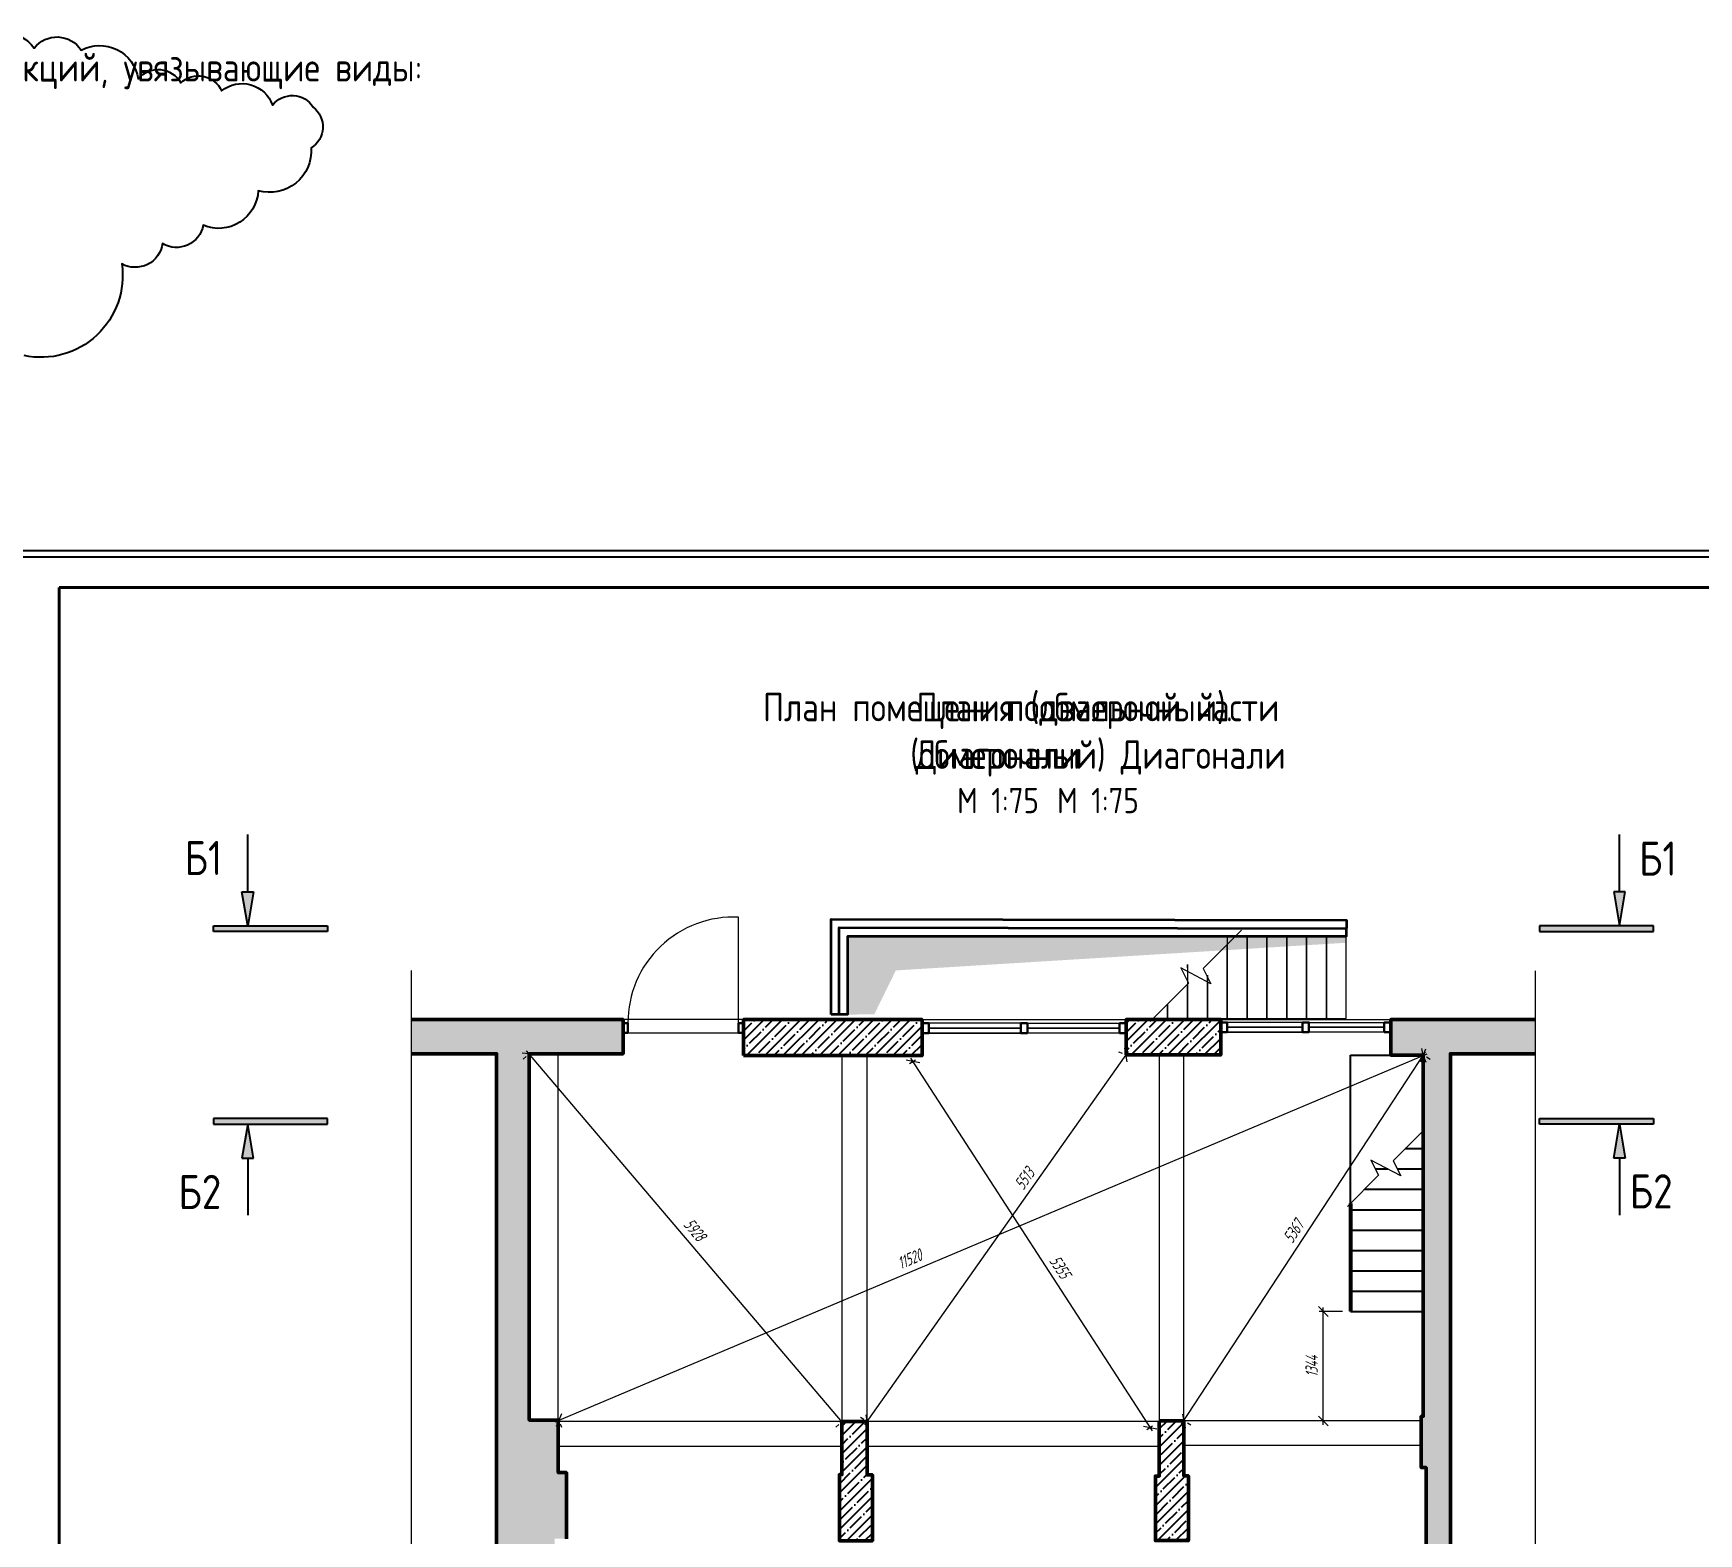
# Model space of a CAD drawing. Header units: millimetres. Extents: x -85477 to 745244, y -3684 to 128206.
# Drawn here: x 578121 to 598569, y 85296 to 103720 of the extents above; entities that cross this region are included whole.
import ezdxf
from ezdxf.enums import TextEntityAlignment as Align

# ---------------------------------------------------------------- set-up
doc = ezdxf.new("R2010")
doc.units = ezdxf.units.MM
doc.linetypes.add('ACAD_ISO02W100', pattern=[15, 12, -3])
doc.layers.add('БЛОКИ', color=7, linetype='Continuous')
doc.layers.add('ФОРМАТ', color=7, linetype='Continuous')
doc.layers.add('РАЗМЕРЫ', color=5, linetype='Continuous', lineweight=15)
doc.layers.add('СТЕНЫ 01', color=7, linetype='Continuous', lineweight=50)
doc.layers.add('ШТРИХОВКА', color=3, linetype='Continuous', transparency=0.5)
doc.styles.add('ism - 01', font='simplex.shx', dxfattribs={"width": 0.62, "oblique": 15, "height": 150})
doc.styles.add('TITLE', font='romant.shx', dxfattribs={"width": 0.8})
doc.linetypes.add('ограждение2', pattern='A,6.35,-2.54,[132,ltypeshp.shx,S=2.54,R=0,X=-2.54,Y=0],-2.54,25.4', length=36.83)
doc.dimstyles.new('ism - 01', dxfattribs={"dimtxt": 150, "dimasz": 120, "dimexe": 50, "dimexo": 100, "dimgap": 65, "dimtad": 1, "dimdec": 0, "dimtxsty": 'ism - 01', "dimblk": 'OBLIQUE', "dimcen": 0, "dimdle": 50, "dimadec": 0, "dimazin": 0, "dimtfac": 1, "dimtdec": 0, "dimtmove": 0, "dimatfit": 3, "dimldrblk": 'OBLIQUE', "dimfxl": 1, "dimlwd": -1, "dimlwe": -1, "dimarcsym": 0})
doc.dimstyles.new('ism - 02', dxfattribs={"dimtxt": 150, "dimasz": 120, "dimexe": 50, "dimexo": 100, "dimgap": 65, "dimtad": 1, "dimdec": 0, "dimtxsty": 'ism - 01', "dimblk": 'OBLIQUE', "dimcen": 0, "dimdle": 50, "dimadec": 0, "dimazin": 0, "dimtfac": 1, "dimtdec": 0, "dimtmove": 1, "dimatfit": 3, "dimldrblk": 'OBLIQUE', "dimfxl": 1, "dimlwd": -1, "dimlwe": -1, "dimarcsym": 0})

# ---------------------------------------------------------------- blocks, each defined once
blk = doc.blocks.new('*U125')
at = {"layer": 'РАЗМЕРЫ', "color": 0, "ltscale": 100}
blk.add_line((0, -11842.5), (0, 200), dxfattribs=at)
blk = doc.blocks.new('*U379')
at = {"layer": 'РАЗМЕРЫ', "color": 0, "ltscale": 100}
for p, q in [((-330, -330), (141, 141)), ((-233, -515), (-604, -321)), ((-604, -321), (-507, -507)), ((-330, -330), (-233, -515)), ((-978, -978), (-507, -507))]:
    blk.add_line(p, q, dxfattribs=at)
blk = doc.blocks.new('*U316')
at = {"layer": 'ФОРМАТ', "linetype": 'ByBlock', "lineweight": -2, "ltscale": 1.333333}
blk.add_line((0, 594), (-420, 594), dxfattribs=at)
blk.add_lwpolyline([(-419, 1), (-1, 1), (-1, 593), (-419, 593)], close=True, dxfattribs=at)
at = {"layer": 'ФОРМАТ', "linetype": 'ByBlock', "lineweight": 40}
blk.add_lwpolyline([(-399, 588), (-6, 588), (-6, 6), (-399, 6)], close=True, dxfattribs=at)
blk = doc.blocks.new('_Oblique')
at = {"color": 0, "lineweight": -2}
blk.add_line((-0.5, -0.5), (0.5, 0.5), dxfattribs=at)
blk = doc.blocks.new('*D389')
at = {"layer": 'Defpoints', "color": 0}
for p in [(595186, 91173), (595186, 91173), (592248, 86681)]:
    blk.add_point(p, dxfattribs=at)
at = {"layer": 'РАЗМЕРЫ', "color": 0, "linetype": 'Continuous'}
for p, q in [((592221, 86640), (595214, 91215)), ((595271, 91120), (595229, 91147)), ((592333, 86628), (592291, 86655))]:
    blk.add_line(p, q, dxfattribs=at)
at = {"layer": 'РАЗМЕРЫ', "color": 0, "xscale": 120, "yscale": 120, "zscale": 120}
for p, rotation in [((595186, 91173), 56.81324127815812), ((592248, 86681), 236.8132412781581)]:
    blk.add_blockref('_Oblique', p, dxfattribs=dict(at, rotation=rotation))
at = {"layer": 'РАЗМЕРЫ', "color": 0, "insert": (593594, 89008), "char_height": 150, "attachment_point": 5, "rotation": 56.8132, "style": 'ism - 01'}
blk.add_mtext('5367', dxfattribs=at)
blk = doc.blocks.new('*D390')
at = {"layer": 'Defpoints', "color": 0}
for p in [(588923, 91094), (589034, 91166), (591946, 86672)]:
    blk.add_point(p, dxfattribs=at)
at = {"layer": 'РАЗМЕРЫ', "color": 0, "linetype": 'Continuous'}
for p, q in [((588951, 91112), (588881, 91067)), ((591862, 86558), (588895, 91136)), ((591863, 86618), (591793, 86573))]:
    blk.add_line(p, q, dxfattribs=at)
at = {"layer": 'РАЗМЕРЫ', "color": 0, "xscale": 120, "yscale": 120, "zscale": 120}
for p, rotation in [((588923, 91094), 122.9422318006853), ((591835, 86600), 302.9422318006853)]:
    blk.add_blockref('_Oblique', p, dxfattribs=dict(at, rotation=rotation))
at = {"layer": 'РАЗМЕРЫ', "color": 0, "insert": (590728, 88571), "char_height": 150, "attachment_point": 5, "rotation": 302.9422, "style": 'ism - 01'}
blk.add_mtext('5355', dxfattribs=at)
blk = doc.blocks.new('*D391')
at = {"layer": 'Defpoints', "color": 0}
for p in [(591538, 91175), (591538, 91175), (588358, 86672)]:
    blk.add_point(p, dxfattribs=at)
at = {"layer": 'РАЗМЕРЫ', "color": 0, "linetype": 'Continuous'}
for p, q in [((588330, 86632), (591567, 91216)), ((591446, 91214), (591492, 91195)), ((588276, 86729), (588317, 86701))]:
    blk.add_line(p, q, dxfattribs=at)
at = {"layer": 'РАЗМЕРЫ', "color": 0, "xscale": 120, "yscale": 120, "zscale": 120}
for p, rotation in [((591538, 91175), 54.77041952678815), ((588358, 86672), 234.7704195267881)]:
    blk.add_blockref('_Oblique', p, dxfattribs=dict(at, rotation=rotation))
at = {"layer": 'РАЗМЕРЫ', "color": 0, "insert": (590291, 89656), "char_height": 150, "attachment_point": 5, "rotation": 54.7704, "style": 'ism - 01'}
blk.add_mtext('5513', dxfattribs=at)
blk = doc.blocks.new('*D392')
at = {"layer": 'Defpoints', "color": 0}
for p in [(584209, 91189), (584209, 91189), (588048, 86672)]:
    blk.add_point(p, dxfattribs=at)
at = {"layer": 'РАЗМЕРЫ', "color": 0, "linetype": 'Continuous'}
for p, q in [((588081, 86634), (584177, 91227)), ((584134, 91123), (584172, 91156)), ((587973, 86606), (588011, 86639))]:
    blk.add_line(p, q, dxfattribs=at)
at = {"layer": 'РАЗМЕРЫ', "color": 0, "xscale": 120, "yscale": 120, "zscale": 120}
for p, rotation in [((584209, 91189), 130.3612226137583), ((588048, 86672), 310.3612226137582)]:
    blk.add_blockref('_Oblique', p, dxfattribs=dict(at, rotation=rotation))
at = {"layer": 'РАЗМЕРЫ', "color": 0, "insert": (586243, 89028), "char_height": 150, "attachment_point": 5, "rotation": 310.3612, "style": 'ism - 01'}
blk.add_mtext('5928', dxfattribs=at)
blk = doc.blocks.new('*D393')
at = {"layer": 'Defpoints', "color": 0}
for p in [(595186, 91173), (595188, 91170), (584573, 86693)]:
    blk.add_point(p, dxfattribs=at)
at = {"layer": 'РАЗМЕРЫ', "color": 0, "linetype": 'Continuous'}
for p, q in [((584528, 86670), (595234, 91189)), ((595225, 91081), (595207, 91124)), ((584612, 86601), (584594, 86643))]:
    blk.add_line(p, q, dxfattribs=at)
at = {"layer": 'РАЗМЕРЫ', "color": 0, "xscale": 120, "yscale": 120, "zscale": 120}
for p, rotation in [((595188, 91170), 22.88673981603633), ((584574, 86690), 202.8867398160363)]:
    blk.add_blockref('_Oblique', p, dxfattribs=dict(at, rotation=rotation))
at = {"layer": 'РАЗМЕРЫ', "color": 0, "insert": (588881, 88669), "char_height": 150, "attachment_point": 5, "rotation": 22.8867, "style": 'ism - 01'}
blk.add_mtext('11520', dxfattribs=at)
blk = doc.blocks.new('*U1304')
h = blk.add_hatch(color=0)
h.paths.add_polyline_path([(-750, 325), (-700, 325), (-700, 25)])
h.paths.add_polyline_path([(-700, 25), (-700, 325), (-650, 325)])
h.paths.add_polyline_path([(0, 25), (0, -25), (-1000, -25), (-1000, 25)])
h = blk.add_hatch(color=0)
h.paths.add_polyline_path([(11381, 325), (11331, 325), (11331, 25)])
h.paths.add_polyline_path([(11331, 25), (11331, 325), (11281, 325)])
h.paths.add_polyline_path([(10631, 25), (10631, -25), (11631, -25), (11631, 25)])
at = {"color": 0}
for p, q in [((-700, 325), (-700, 825)), ((11331, 325), (11331, 825)), ((-750, 325), (-650, 325)), ((-700, 25), (-750, 325)), ((-650, 325), (-700, 25)), ((11381, 325), (11281, 325)), ((11281, 325), (11331, 25)), ((11331, 25), (11381, 325)), ((-1000, 25), (0, 25)), ((-1000, -25), (-1000, 25)), ((0, 25), (0, -25)), ((11631, 25), (10631, 25)), ((10631, 25), (10631, -25)), ((11631, -25), (11631, 25)), ((0, -25), (-1000, -25)), ((10631, -25), (11631, -25))]:
    blk.add_line(p, q, dxfattribs=at)
at = {"color": 0, "style": 'TITLE', "width": 0.8}
for tag, p in [('ЗНАЧЕНИЕ_2', (-979, 615)), ('ЗНАЧЕНИЕ_1', (11751, 620))]:
    blk.add_attdef(tag, text='', height=300, dxfattribs=at).set_placement(p, align=Align.MIDDLE_CENTER)
blk = doc.blocks.new('*U1303')
h = blk.add_hatch(color=0)
h.paths.add_polyline_path([(-750, -325), (-700, -325), (-700, -25)])
h.paths.add_polyline_path([(-700, -25), (-700, -325), (-650, -325)])
h.paths.add_polyline_path([(0, -25), (0, 25), (-1000, 25), (-1000, -25)])
h = blk.add_hatch(color=0)
h.paths.add_polyline_path([(11381, -325), (11331, -325), (11331, -25)])
h.paths.add_polyline_path([(11331, -25), (11331, -325), (11281, -325)])
h.paths.add_polyline_path([(10631, -25), (10631, 25), (11631, 25), (11631, -25)])
at = {"color": 0}
for p, q in [((0, 25), (-1000, 25)), ((-1000, 25), (-1000, -25)), ((0, -25), (0, 25)), ((10631, -25), (10631, 25)), ((10631, 25), (11631, 25)), ((11631, 25), (11631, -25)), ((-1000, -25), (0, -25)), ((-700, -25), (-750, -325)), ((-650, -325), (-700, -25)), ((11631, -25), (10631, -25)), ((11281, -325), (11331, -25)), ((11331, -25), (11381, -325)), ((-750, -325), (-650, -325)), ((-700, -325), (-700, -825)), ((11381, -325), (11281, -325)), ((11331, -325), (11331, -825))]:
    blk.add_line(p, q, dxfattribs=at)
at = {"color": 0, "style": 'TITLE', "width": 0.8}
for tag, p in [('ЗНАЧЕНИЕ_2', (-1038, -615)), ('ЗНАЧЕНИЕ_1', (11720, -620))]:
    blk.add_attdef(tag, text='', height=300, dxfattribs=at).set_placement(p, align=Align.MIDDLE_CENTER)
blk = doc.blocks.new('*U1236')
at = {"layer": 'РАЗМЕРЫ', "color": 0, "ltscale": 100}
for p, q in [((-243, -243), (141, 141)), ((-146, -429), (-517, -234)), ((-517, -234), (-420, -420)), ((-243, -243), (-146, -429)), ((-804, -804), (-420, -420))]:
    blk.add_line(p, q, dxfattribs=at)
blk = doc.blocks.new('*D1343')
at = {"layer": 'Defpoints', "color": 0}
for p in [(593960, 88025), (594295, 88025), (594389, 86681)]:
    blk.add_point(p, dxfattribs=at)
at = {"layer": 'РАЗМЕРЫ', "color": 0}
for p, q in [((594195, 88025), (593910, 88025)), ((593960, 86631), (593960, 88075)), ((594289, 86681), (593910, 86681))]:
    blk.add_line(p, q, dxfattribs=at)
at = {"layer": 'РАЗМЕРЫ', "color": 0, "xscale": 120, "yscale": 120, "zscale": 120}
for p, rotation in [((593960, 88025), 90), ((593960, 86681), 270)]:
    blk.add_blockref('_Oblique', p, dxfattribs=dict(at, rotation=rotation))
at = {"layer": 'РАЗМЕРЫ', "color": 0, "insert": (593817, 87353), "char_height": 150, "attachment_point": 5, "rotation": 90, "style": 'ism - 01'}
blk.add_mtext('1344', dxfattribs=at)

msp = doc.modelspace()

# ---------------------------------------------------------------- hatches: boundary and pattern name
at = {"layer": 'ШТРИХОВКА', "true_color": 0x636466}
h = msp.add_hatch(color=251, dxfattribs=at)
h.dxf.hatch_style = 1
h.paths.add_polyline_path([(588117.8, 91671.5), (588446.2, 91671.8), (588711, 92212.7), (594242.8, 92552.6), (594242.8, 92629.7), (588117.8, 92629.7)])
at = {"layer": 'ШТРИХОВКА', "true_color": 0x000000}
h = msp.add_hatch(dxfattribs=at)
h.set_pattern_fill('ANSI35', color=18, scale=25)
h.paths.add_polyline_path([(588358.5, 80021.3), (588658.5, 80021.3), (588658.5, 80593.3), (588358.5, 80593.3)], flags=16)
h.paths.add_polyline_path([(584731.5, 76160.3), (584447.5, 76160.3), (584447.5, 75600.3), (584731.5, 75600.3)], flags=16)
h.paths.add_polyline_path([(582763.4, 68894.3), (583758.5, 68894.3), (583758.5, 75600.3), (584058.5, 75600.3), (584058.5, 79603.3), (583809.5, 79603.3), (583809.5, 91189.3), (582763.4, 91189.4), (582763.4, 91609.4), (585361.5, 91609.4), (585361.5, 91189.3), (584209.5, 91189.3), (584209.5, 86690.3), (584566.5, 86690.3), (584566.5, 86047.3), (584666.5, 86047.3), (584666.5, 85233.3), (584521.5, 85233.3), (584521.5, 84078.3), (584076.5, 84078.3), (584076.5, 80623.3), (584821.5, 80623.3), (584821.5, 80503.3), (584076.5, 80503.3), (584076.5, 79978.3), (584707, 79978.3), (584707, 79553.3), (584506.6, 79553.3), (584506.6, 78543.3), (586136.6, 78543.3), (586136.6, 80503.3), (585835.5, 80503.3), (585835.5, 80623.3), (586557.8, 80623.3), (586557.8, 80503.3), (586256.6, 80503), (586258.7, 78553.6), (587944.5, 78553.6), (587944.5, 78683.3), (588034.1, 78683.3), (588034.1, 80503), (587954.5, 80503), (587954.5, 80503.3), (587574.5, 80503.3), (587574.5, 80623.3), (587954.5, 80623.3), (587954.5, 80878.3), (588358.5, 80878.3), (588358.5, 80713.3), (588778.5, 80713.3), (588778.5, 79901.3), (588305.5, 79901.3), (588305.5, 78649.3), (588395.5, 78649.3), (588395.5, 78229.3), (584447.5, 78229.3), (584447.5, 76280.3), (584851.5, 76280.3), (584851.5, 75480.3), (584653.5, 75480.3), (584653.5, 75210.3), (584058.5, 75210.3), (584058.5, 70568.3), (584496.5, 70568.3), (584496.5, 69418.3), (584646.5, 69418.3), (584646.5, 68894.3), (584936.5, 68894.3), (584936.5, 68360.3), (582763.4, 68360.3)])
h = msp.add_hatch(dxfattribs=at)
h.set_pattern_fill('ANSI35', color=18, scale=25)
h.paths.add_polyline_path([(591538.5, 91175.3), (592700.5, 91175.3), (592700.5, 91609.3), (591538.5, 91609.3)])
h.paths.add_polyline_path([(586841.5, 91166.3), (589034.5, 91166.3), (589034.5, 91609.3), (586841.5, 91609.3)])
h = msp.add_hatch(dxfattribs=at)
h.set_pattern_fill('ANSI35', color=18, scale=25)
h.paths.add_polyline_path([(592317.5, 79138.3), (594062.5, 79138.3), (594062.5, 78573.3), (592317.5, 78573.3)], flags=16)
h.paths.add_polyline_path([(596567.6, 68897.9), (596567.6, 68358.3), (594131.5, 68358.3), (594131.5, 68898.3), (594413.5, 68898.3), (594413.5, 75274.3), (594523.5, 75274.3), (594523.5, 75850.3), (592330.5, 75850.3), (592330.5, 76524.3), (591634.5, 76524.3), (591634.5, 76027.3), (591234.5, 76027.3), (591234.5, 76834.3), (591479.5, 76834.3), (591479.5, 77019.3), (591619.5, 77019.3), (591619.5, 76869.3), (591664.5, 76869.3), (591664.5, 76741.3), (592787.5, 76741.3), (592787.5, 76581.3), (592529.5, 76581.3), (592529.5, 76031.3), (594494.5, 76031.2), (594494.5, 76581.5), (594050, 76581), (594050, 76831.5), (594495.8, 76831.2), (594498, 78381.3), (592282.5, 78381.3), (592282.5, 78259.3), (591614.5, 78259.3), (591614.5, 78029.3), (591479.5, 78029.3), (591479.5, 78553.3), (591932.5, 78553.3), (591932.5, 79258.3), (594182.5, 79258.3), (594182.5, 78573.3), (595121.5, 78573.3), (595121.5, 78708.3), (595221.5, 78708.3), (595221.5, 86108.3), (595163.5, 86108.3), (595163.5, 86738.3), (595186.5, 86738.3), (595186.5, 91173.3), (594788.5, 91173.3), (594788.5, 91609.3), (596567.6, 91609.3), (596567.6, 91189.3), (595521.5, 91189.3), (595521.5, 78288.3), (595121.4, 78288.3), (595121.4, 78335.9), (594746.5, 78336.8), (594746.5, 75850.3), (594645, 75850.3), (594645, 75274.3), (594713.5, 75274.3), (594713.5, 68902.8)])
h = msp.add_hatch(dxfattribs=at)
h.set_pattern_fill('ANSI35', color=18, scale=25)
h.paths.add_polyline_path([(591946.5, 86681.3), (592248.5, 86681.3), (592248.5, 86006.3), (592303.5, 86006.3), (592303.5, 85211.3), (591899.5, 85211.3), (591899.5, 86003.3), (591946.5, 86003.3)])
h.paths.add_polyline_path([(588048.5, 86672.3), (588358.5, 86672.3), (588358.5, 86017.3), (588423.5, 86017.3), (588423.5, 85209.3), (588018.5, 85209.3), (588018.5, 86021.3), (588048.5, 86021.3)])

# ---------------------------------------------------------------- linework, layer by layer
for p, q in [((594295.2, 91172.2), (594788.5, 91173.3)), ((594295.2, 90275), (594295.2, 91172.2)), ((594295.2, 88025), (594295.2, 90275)), ((594966.1, 90025), (595189, 90025)), ((594599.9, 89775), (594751.3, 89775)), ((594869.3, 89775), (595189, 89775)), ((594466.1, 89525), (595189, 89525)), ((594295.2, 89275), (595189, 89275)), ((594295.2, 89025), (595189, 89025)), ((594295.2, 88775), (595189, 88775)), ((594295.2, 88525), (595189, 88525)), ((594295.2, 88275), (595189, 88275)), ((594295.2, 88025), (595189, 88025))]:
    msp.add_line(p, q)
at = {"color": 1}
msp.add_lwpolyline([(577432.1, 103537.7, -0.520567), (578132.1, 103537.7, -0.520567), (578707.1, 103512.7, -0.520567), (579407.1, 103162.7, -0.520567), (579932.1, 103112.7, -0.520567), (580432.1, 103012.7, -0.520567), (581057.1, 102837.7, -0.520567), (581557.1, 102812.7, -0.520567), (581532.1, 102312.7, -0.520567), (580882.1, 101787.7, -0.520567), (580207.1, 101362.7, -0.520567), (579707.1, 101137.7, -0.520567), (579207.1, 100887.7, -0.520567), (578007.1, 99762.7, -0.520567)], format="xyb", dxfattribs=at)
at = {"const_width": 50}
msp.add_lwpolyline([(594295.2, 89354.1), (594295.2, 88025)], dxfattribs=at)
at = {"layer": 'РАЗМЕРЫ', "color": 4}
msp.add_lwpolyline([(586781.5, 91566.3), (586781.5, 92866.3, 0.4297494), (585421.5, 91566.3)], format="xyb", dxfattribs=at)
at = {"layer": 'РАЗМЕРЫ', "color": 0, "lineweight": 35}
msp.add_lwpolyline([(587915.9, 91671.4), (587918.2, 92841.4), (594243.2, 92829.5), (594242.8, 92629.5), (588117.8, 92629.7), (588117.8, 91671.5)], close=True, dxfattribs=at)
at = {"layer": 'РАЗМЕРЫ', "color": 0, "linetype": 'ограждение2', "lineweight": 35, "ltscale": 0.2}
msp.add_lwpolyline([(588016.8, 91671.5), (588016.8, 92741.2), (594243, 92729.5)], dxfattribs=at)
at = {"layer": 'РАЗМЕРЫ', "color": 0}
for points in [[(592536.5, 92155.9), (592536.5, 91621.3), (592780.3, 91621.3), (592780.3, 92531.7)], [(592292.8, 92283.6), (592292.8, 91621.3), (592536.5, 91621.3), (592536.5, 92155.9)], [(592049, 91800.5), (592049, 91621.3), (592292.8, 91621.3), (592292.8, 92044.2)], [(591869.9, 91621.3), (592049, 91621.3), (592049, 91800.5)]]:
    msp.add_lwpolyline(points, dxfattribs=at)
for points in [[(593024, 92629.5), (592780.3, 92629.5), (592780.3, 91621.3), (593024, 91621.3)], [(593267.8, 92629.5), (593024, 92629.5), (593024, 91621.3), (593267.8, 91621.3)], [(593511.5, 92629.5), (593267.8, 92629.5), (593267.8, 91621.3), (593511.5, 91621.3)], [(593755.3, 92629.5), (593511.5, 92629.5), (593511.5, 91621.3), (593755.3, 91621.3)], [(593999, 92629.5), (593755.3, 92629.5), (593755.3, 91621.3), (593999, 91621.3)], [(594242.8, 92629.5), (593999, 92629.5), (593999, 91621.3), (594242.8, 91621.3)]]:
    msp.add_lwpolyline(points, close=True, dxfattribs=at)
at = {"layer": 'РАЗМЕРЫ'}
msp.add_lwpolyline([(592292.8, 92244), (592292.8, 92283.6)], dxfattribs=at)
at = {"layer": 'РАЗМЕРЫ', "color": 0}
for points in [[(592536.5, 92125.4, 0, 0, 0), (593906.8, 92125.4, 112, 0, 0), (594242.8, 92125.4, 0, 0, 0)], [(594742.1, 89779.9, 0, 0, 0), (594742.1, 88358.9, 112, 0, 0), (594742.1, 88025, 0, 0, 0)]]:
    msp.add_lwpolyline(points, format="xyseb", dxfattribs=at)
at = {"layer": 'РАЗМЕРЫ', "color": 0, "ltscale": 0.5}
msp.add_lwpolyline([(583809.5, 79603.3), (583809.5, 91189.3), (582763.4, 91189.4), (582763.4, 91609.4), (585361.5, 91609.4), (585361.5, 91189.3), (584209.5, 91189.3), (584209.5, 86690.3), (584566.5, 86690.3), (584566.5, 86047.3), (584666.5, 86047.3), (584666.5, 85233.3)], dxfattribs=at)
at = {"layer": 'РАЗМЕРЫ', "color": 4}
for points in [[(586841.5, 91609.3), (585361.5, 91609.3), (585361.5, 91446.3), (586841.5, 91446.3)], [(589034.5, 91609.3), (591538.5, 91609.3), (591538.5, 91443.3), (589034.5, 91443.3)], [(590246.5, 91563.3), (589114.5, 91563.3), (589114.5, 91503.3), (590246.5, 91503.3)], [(590246.5, 91503.3), (589114.5, 91503.3), (589114.5, 91443.3), (590246.5, 91443.3)], [(590326.5, 91563.3), (591458.5, 91563.3), (591458.5, 91503.3), (590326.5, 91503.3)], [(590326.5, 91503.3), (591458.5, 91503.3), (591458.5, 91443.3), (590326.5, 91443.3)], [(592700.5, 91609.3), (594788.5, 91609.3), (594788.5, 91455.3), (592700.5, 91455.3)], [(593704.5, 91575.3), (592780.5, 91575.3), (592780.5, 91515.3), (593704.5, 91515.3)], [(593704.5, 91515.3), (592780.5, 91515.3), (592780.5, 91455.3), (593704.5, 91455.3)], [(593784.5, 91575.3), (594708.5, 91575.3), (594708.5, 91515.3), (593784.5, 91515.3)], [(593784.5, 91515.3), (594708.5, 91515.3), (594708.5, 91455.3), (593784.5, 91455.3)]]:
    msp.add_lwpolyline(points, close=True, dxfattribs=at)
at = {"layer": 'РАЗМЕРЫ', "color": 4, "lineweight": 30}
for points in [[(585421.5, 91446.3), (585421.5, 91566.3), (585361.5, 91566.3), (585361.5, 91446.3)], [(586841.5, 91446.3), (586841.5, 91566.3), (586781.5, 91566.3), (586781.5, 91446.3)], [(589034.5, 91563.3), (589034.5, 91443.3), (589114.5, 91443.3), (589114.5, 91563.3)], [(590246.5, 91563.3), (590246.5, 91443.3), (590326.5, 91443.3), (590326.5, 91563.3)], [(591538.5, 91563.3), (591538.5, 91443.3), (591458.5, 91443.3), (591458.5, 91563.3)], [(592700.5, 91575.3), (592700.5, 91455.3), (592780.5, 91455.3), (592780.5, 91575.3)], [(593704.5, 91575.3), (593704.5, 91455.3), (593784.5, 91455.3), (593784.5, 91575.3)], [(594788.5, 91575.3), (594788.5, 91455.3), (594708.5, 91455.3), (594708.5, 91575.3)]]:
    msp.add_lwpolyline(points, close=True, dxfattribs=at)
at = {"layer": 'РАЗМЕРЫ', "color": 0, "linetype": 'ACAD_ISO02W100', "ltscale": 0.5, "transparency": 33554534}
for points in [[(584209.5, 91189.3), (584209.5, 86690.3), (584566.5, 86690.3), (584566.5, 91189.3)], [(588048.5, 86672.3), (588358.5, 86672.3), (588358.5, 91166.3), (588048.5, 91166.3)], [(591946.5, 86681.3), (592248.5, 86681.3), (592248.5, 91175.3), (591946.5, 91175.3)], [(584566.5, 86672.3), (584566.5, 86372.3), (588048.5, 86372.3), (588048.5, 86672.3)], [(588358.5, 86672.3), (588358.5, 86372.3), (591946.5, 86372.3), (591946.5, 86672.3)], [(592248.5, 86681.3), (592248.5, 86381.3), (595163.5, 86381.3), (595163.5, 86681.3)]]:
    msp.add_lwpolyline(points, close=True, dxfattribs=at)
at = {"layer": 'СТЕНЫ 01'}
for points in [[(582763.4, 91609.4), (585361.5, 91609.3), (585361.5, 91189.3), (584209.5, 91189.3), (584209.5, 86690.3), (584566.5, 86690.3), (584566.5, 86047.3), (584666.5, 86047.3), (584666.5, 85233.3)], [(596567.6, 91609.3), (594788.5, 91609.3), (594788.5, 91173.3), (595186.5, 91173.3), (595186.5, 86738.3), (595163.5, 86738.3), (595163.5, 86108.3), (595221.5, 86108.3), (595221.5, 78708.3)], [(582763.4, 68894.3), (583758.5, 68894.3), (583758.5, 75600.3), (584058.5, 75600.3), (584058.5, 79603.3), (583809.5, 79603.3), (583809.5, 91189.3), (582763.4, 91189.4)], [(596567.6, 68897.9), (594713.5, 68902.8), (594713.5, 75274.3), (594645, 75274.3), (594645, 75850.3), (594746.5, 75850.3), (594746.5, 78336.8), (595121.4, 78335.9), (595121.4, 78288.3), (595521.5, 78288.3), (595521.5, 91189.3), (596567.6, 91189.3)]]:
    msp.add_lwpolyline(points, dxfattribs=at)
for points in [[(586841.5, 91166.3), (589034.5, 91166.3), (589034.5, 91609.3), (586841.5, 91609.3)], [(591538.5, 91175.3), (592700.5, 91175.3), (592700.5, 91609.3), (591538.5, 91609.3)], [(588048.5, 86672.3), (588358.5, 86672.3), (588358.5, 86017.3), (588423.5, 86017.3), (588423.5, 85209.3), (588018.5, 85209.3), (588018.5, 86021.3), (588048.5, 86021.3)], [(591946.5, 86681.3), (592248.5, 86681.3), (592248.5, 86006.3), (592303.5, 86006.3), (592303.5, 85211.3), (591899.5, 85211.3), (591899.5, 86003.3), (591946.5, 86003.3)]]:
    msp.add_lwpolyline(points, close=True, dxfattribs=at)

# ---------------------------------------------------------------- block references
at = {"layer": 'БЛОКИ'}
ref = msp.add_blockref('*U1303', (596616.4, 92724.9), dxfattribs=dict(at, xscale=1.4, yscale=1.4, zscale=1.4, rotation=180))
ref.add_attrib('ЗНАЧЕНИЕ_1', 'Б1', dxfattribs={"layer": '0', "color": 0, "height": 420, "style": 'TITLE', "width": 0.8}).set_placement((580208.9, 93593.3), align=Align.MIDDLE_CENTER)
ref.add_attrib('ЗНАЧЕНИЕ_2', 'Б1', dxfattribs={"layer": '0', "color": 0, "height": 420, "style": 'TITLE', "width": 0.8}).set_placement((598069.1, 93586.2), align=Align.MIDDLE_CENTER)
ref = msp.add_blockref('*U1304', (596616.4, 90361.3), dxfattribs=dict(at, xscale=1.4, yscale=1.4, zscale=1.4, rotation=180))
ref.add_attrib('ЗНАЧЕНИЕ_1', 'Б2', dxfattribs={"layer": '0', "color": 0, "height": 420, "style": 'TITLE', "width": 0.8}).set_placement((580165.6, 89493), align=Align.MIDDLE_CENTER)
ref.add_attrib('ЗНАЧЕНИЕ_2', 'Б2', dxfattribs={"layer": '0', "color": 0, "height": 420, "style": 'TITLE', "width": 0.8}).set_placement((597986.4, 89500), align=Align.MIDDLE_CENTER)
at = {"layer": 'РАЗМЕРЫ', "color": 0}
for name, p in [('*U379', (592813.6, 92565)), ('*U125', (582763.4, 92011.4)), ('*U125', (596567.6, 92009.3)), ('*U1236', (595059.7, 90118.6))]:
    msp.add_blockref(name, p, dxfattribs=at)
at = {"layer": 'ФОРМАТ', "ltscale": 1.333333, "xscale": 75, "yscale": 75, "zscale": 75}
msp.add_blockref('*U316', (608364.2, 52813.5), dxfattribs=at)

# ---------------------------------------------------------------- texts
at = {"color": 1, "lineweight": 25, "insert": (568075.4, 103478.6), "char_height": 350, "attachment_point": 1, "style": 'TITLE'}
msp.add_mtext_dynamic_manual_height_columns('Справочно. На скрытых слоях размещены линии проекций, увязывающие виды:\\P1)   _проекции для разреза\\P2)  _проекция главного фасада\\P3)  _проекция главного фасада изнутри\\P4)  _ проекция крыльца', width=6363.628, gutter_width=1500, heights=[0], dxfattribs=at).dxf.set("width", 14616.331)
at = {"color": 0, "lineweight": 25, "insert": (575227.9, 95621.4), "char_height": 350, "attachment_point": 1, "style": 'TITLE'}
msp.add_mtext_dynamic_manual_height_columns('\\pxqc;План помещения (обмерочный).\\PДиагонали\\P{\\H0.88889x;М 1:75}', width=29475, gutter_width=1500, heights=[0], dxfattribs=at)
at = {"color": 0, "lineweight": 25, "insert": (587756.9, 95621.4), "char_height": 350, "attachment_point": 1, "style": 'TITLE'}
msp.add_mtext_dynamic_manual_height_columns('\\pxqc;План подвальной части (обмерочный) Диагонали\\P{\\H0.88889x;М 1:75}', width=29475, gutter_width=1500, heights=[0], dxfattribs=at).dxf.set("width", 6871.367)

# ---------------------------------------------------------------- dimensions: what is measured, and where the dimension line sits
at = {"layer": 'РАЗМЕРЫ'}
for p1, p2, picture, middle in [((588048.5, 86672.3), (584209.5, 91189.3), '*D392', (586243.4, 89028.1)), ((592248.5, 86681.3), (595186.5, 91173.3), '*D389', (593594.1, 89008.1))]:
    dim = msp.add_aligned_dim(p1=p1, p2=p2, distance=0, dimstyle='ism - 01', override={"dimlfac": 1, "dimtxsty": 'ism - 01', "dimfxl": 2, "dimtolj": 0}, dxfattribs=at)
    dim.commit()
    dim.dimension.update_dxf_attribs({"geometry": picture, "text_midpoint": middle})
for base, p1, p2, angle, picture, middle in [((595187.9, 91170), (584573, 86692.9), (595186.5, 91173.3), 22.88674, '*D393', (588939.1, 88532.1)), ((591538.5, 91175.3), (588358.5, 86672.3), (591538.5, 91175.3), 54.77042, '*D391', (590407.6, 89573.9)), ((588922.6, 91093.8), (591946.5, 86672.3), (589034.5, 91166.3), 122.94223, '*D390', (590608, 88492.8))]:
    dim = msp.add_linear_dim(base=base, p1=p1, p2=p2, angle=angle, dimstyle='ism - 01', override={"dimlfac": 1, "dimtxsty": 'ism - 01', "dimfxl": 2, "dimtolj": 0}, dxfattribs=at)
    dim.commit()
    dim.dimension.update_dxf_attribs({"geometry": picture, "text_midpoint": middle, "dimtype": 161})
dim = msp.add_linear_dim(base=(593960, 88025), p1=(594388.6, 86681.3), p2=(594295.2, 88025), angle=90, dimstyle='ism - 02', override={"dimscale": 1, "dimlfac": 1, "dimtxsty": 'ism - 01', "dimtolj": 0}, dxfattribs=at)
dim.commit()
dim.dimension.update_dxf_attribs({"geometry": '*D1343', "text_midpoint": (593816.9, 87353.2)})

doc.saveas('drawing.dxf')
